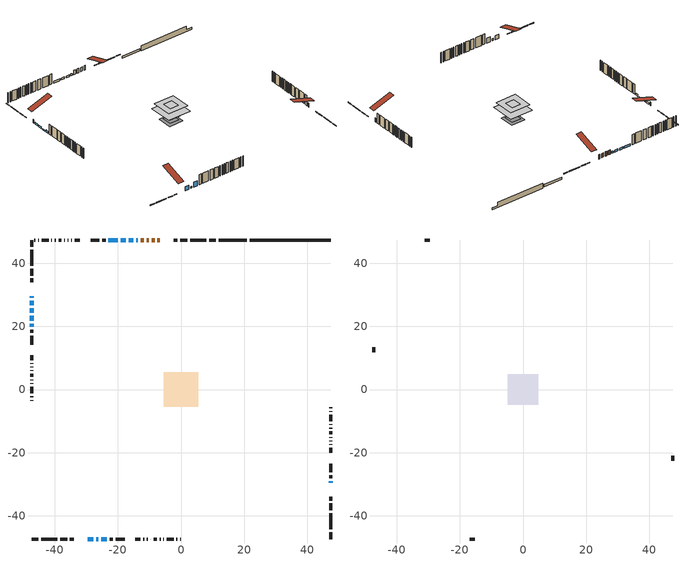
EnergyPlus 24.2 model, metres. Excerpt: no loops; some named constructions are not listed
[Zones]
conditioned space
 floor outside (Floor1 construction): -0.79,-0.79 -0.79,0.79 0.79,0.79 0.79,-0.79 z1.41
 floor outside (Floor2 construction): -0.42,-0.42 -0.42,0.42 0.42,0.42 0.42,-0.42 z1.41
 floor outside (Floor4 construction): -2.72,-2.72 -2.72,2.72 2.72,2.72 2.72,-2.72 z1.41
 floor adiabatic (Floor7 construction): -2.21,-2.21 -2.21,2.21 2.21,2.21 2.21,-2.21 z1.41
 floor adiabatic (AdiabaticFloorConstruction): -5.54,-5.54 -5.54,5.54 5.54,5.54 5.54,-5.54 z3.85
 floor foundation (Slab1 construction): -3.42,-3.42 -3.42,3.42 3.42,3.42 3.42,-3.42 z-1.03
 floor foundation (Slab2 construction): -2.21,-2.21 -2.21,2.21 2.21,2.21 2.21,-2.21 z-0.65
 wall outside (RimJoist1 construction): 11.07,47.36 8.98,47.36 / -47.36,-47.36 -45.27,-47.36 / -47.36,47.36 -47.36,45.27 / 47.36,-47.36 47.36,-45.27 z1.41:1.71
 wall outside (RimJoist2 construction): 8.05,47.36 2.9,47.36 / -44.35,-47.36 -39.19,-47.36 / -47.36,44.35 -47.36,39.19 / 47.36,-44.35 47.36,-39.19 z1.41:1.71
 wall outside (RimJoist3 construction): 1.97,47.36 -0.2,47.36 / -38.26,-47.36 -36.1,-47.36 / -47.36,38.26 -47.36,36.1 / 47.36,-38.26 47.36,-36.1 z1.41:1.71
 wall outside (RimJoist4 construction): -1.13,47.36 -2.25,47.36 / -35.17,-47.36 -34.05,-47.36 / -47.36,35.17 -47.36,34.05 / 47.36,-35.17 47.36,-34.05 z1.41:1.71
 wall outside (AdiabaticWallConstruction 1): -6.77,47.36 -7.45,47.36 / -8.37,47.36 -9.29,47.36 / -10.21,47.36 -10.89,47.36 / -11.82,47.36 -12.73,47.36 z1.41:3.44
 wall outside (AdiabaticWallConstruction): -13.66,47.36 -14.19,47.36 / -15.12,47.36 -16.62,47.36 / -47.36,28.19 -47.36,26.69 / -47.36,25.77 -47.36,24.26 / -17.55,47.36 -19.05,47.36 / -26.8,-47.36 -26.26,-47.36 / -19.98,47.36 -22.98,47.36 z1.41:2.3; -29.53,-47.36 -27.72,-47.36 z1.41:3.26; -47.36,29.53 -47.36,29.12 / 47.36,-29.53 47.36,-29.12 z1.41:3.22; -25.33,-47.36 -23.5,-47.36 z1.41:3.72; -47.36,23.34 -47.36,21.84 z1.41:1.82; -47.36,20.91 -47.36,19.89 z1.41:2.45
 wall outside (Wall10 construction): -23.91,47.36 -24.92,47.36 / -22.57,-47.36 -21.56,-47.36 / -47.36,18.96 -47.36,17.95 / 47.36,-28.19 47.36,-27.18 z1.41:6.29
 wall outside (Wall11 construction): -25.85,47.36 -28.63,47.36 / -20.63,-47.36 -17.85,-47.36 / -47.36,17.02 -47.36,14.24 / 47.36,-26.25 47.36,-23.47 z1.41:6.29
 wall outside (Wall14 construction): -32.05,47.36 -33.64,47.36 / -14.43,-47.36 -12.85,-47.36 / -47.36,10.82 -47.36,9.24 / 47.36,-20.05 47.36,-18.47 z1.41:6.29
 wall outside (Wall1 construction): -34.56,47.36 -34.77,47.36 / -11.92,-47.36 -11.71,-47.36 / -47.36,8.31 -47.36,8.1 / 47.36,-17.54 47.36,-17.33 z1.41:6.29
 wall outside (Wall2 construction): -35.7,47.36 -35.9,47.36 / -10.78,-47.36 -10.58,-47.36 / -47.36,7.17 -47.36,6.97 / 47.36,-16.4 47.36,-16.2 z1.41:6.29
 wall outside (Wall3 construction): -36.83,47.36 -36.96,47.36 / -9.65,-47.36 -9.52,-47.36 / -47.36,6.04 -47.36,5.91 / 47.36,-15.27 47.36,-15.14 z1.41:6.29
 wall outside (Wall4 construction): -37.89,47.36 -38.8,47.36 / -8.59,-47.36 -7.68,-47.36 / -47.36,4.98 -47.36,4.07 / 47.36,-14.21 47.36,-13.3 z1.41:6.29
 wall outside (Wall5 construction): -39.73,47.36 -39.99,47.36 / -6.76,-47.36 -6.49,-47.36 / -47.36,3.14 -47.36,2.88 / 47.36,-12.37 47.36,-12.11 z1.41:6.29
 wall outside (Wall6 construction): -40.92,47.36 -41.04,47.36 / -5.56,-47.36 -5.44,-47.36 / -47.36,1.95 -47.36,1.83 / 47.36,-11.18 47.36,-11.06 z1.41:6.29
 wall outside (Wall7 construction): -41.97,47.36 -44.11,47.36 / -4.51,-47.36 -2.37,-47.36 / -47.36,0.9 -47.36,-1.24 / 47.36,-10.13 47.36,-7.99 z1.41:6.29
 wall outside (Wall8 construction): -45.04,47.36 -45.27,47.36 / -1.44,-47.36 -1.21,-47.36 / -47.36,-2.17 -47.36,-2.4 / 47.36,-7.06 47.36,-6.83 z1.41:6.29
 wall outside (Wall9 construction): -46.2,47.36 -46.44,47.36 / -0.28,-47.36 -0.05,-47.36 / -47.36,-3.33 -47.36,-3.56 / 47.36,-5.9 47.36,-5.67 z1.41:6.29
 wall foundation (FoundationWall1 construction): 21.76,47.36,-1.03 21.76,47.36,1.41 44.8,47.36,1.41 44.8,47.36,-0.15 47.36,47.36,-0.15 47.36,47.36,-1.03
 wall foundation (FoundationWall2 construction): 20.84,47.36 12,47.36 z-0.65:0.35
 window (WindowConstruction 8): -13.66,47.36 -14.19,47.36 z1.41:2.3
 window (WindowConstruction 6): -29.53,-47.36 -27.72,-47.36 z1.41:3.26
 window (WindowConstruction 7): -47.36,29.53 -47.36,29.12 z1.41:3.21
 window (WindowConstruction 10): -15.12,47.36 -16.62,47.36 z1.41:2.3
 window (WindowConstruction 11): -47.36,28.19 -47.36,26.69 z1.41:2.3
 window (WindowConstruction 12): -47.36,25.76 -47.36,24.26 z1.41:2.3
 window (WindowConstruction): -17.55,47.36 -19.05,47.36 z1.41:2.3
 window (WindowConstruction 9): -26.79,-47.36 -26.26,-47.36 z1.41:2.3
 window (WindowConstruction 1): -25.33,-47.36 -23.5,-47.36 z1.41:3.72
 window (WindowConstruction 2): -47.36,23.34 -47.36,21.84 z1.41:1.82
 window (WindowConstruction 3): -47.36,20.91 -47.36,19.89 z1.41:2.45
 window (WindowConstruction 4): 47.36,-29.53 47.36,-29.12 z1.41:3.21
 window (WindowConstruction 5): -19.98,47.36 -22.98,47.36 z1.41:2.3
 door (Door): -6.77,47.36 -7.45,47.36 z1.41:3.44
 door (Door 1): -8.37,47.36 -9.28,47.36 z1.41:3.44
 door (Door 2): -10.21,47.36 -10.89,47.36 z1.41:3.44
 door (Door 3): -11.82,47.36 -12.73,47.36 z1.41:3.44
 ceiling adiabatic (AdiabaticFloorConstruction): 5.54,-5.54 5.54,5.54 -5.54,5.54 -5.54,-5.54 z3.85
attic - vented
 floor to conditioned space (Floor5 construction Reversed): -2.07,-2.07 -2.07,2.07 2.07,2.07 2.07,-2.07 z6.29
 floor to conditioned space (Floor6 construction Reversed): -4.79,-4.79 -4.79,4.79 4.79,4.79 4.79,-4.79 z6.29
 wall outside (Wall12 construction): -29.56,47.36 -31.12,47.36 / -16.92,-47.36 -15.36,-47.36 / -47.36,13.31 -47.36,11.75 / 47.36,-22.54 47.36,-20.98 z1.41:6.29
 roof outside (Roof1 construction): -5.84,47.36,6.29 -5.84,37.26,9.66 -3.18,37.26,9.66 -3.18,47.36,6.29; -30.46,-47.36,6.29 -30.46,-37.26,9.66 -33.12,-37.26,9.66 -33.12,-47.36,6.29; -47.36,30.46,6.29 -37.26,30.46,9.66 -37.26,33.12,9.66 -47.36,33.12,6.29; 47.36,-30.46,6.29 37.26,-30.46,9.66 37.26,-33.12,9.66 47.36,-33.12,6.29
[Schedule:Day:Interval]
mech vent bath fan 1 schedule day: No, 07:00, 0, 08:00, 1, 09:00, 0.2, 24:00, 0
mech vent bath fan 1 schedule default day; mech vent range fan 0 schedule default day; misc plug loads schedule default day; general water use schedule default day; clothes dryer exhaust 0 schedule default day; cooling season schedule day; cooling season schedule day 2; cooling season schedule default day; exterior lighting schedule default day; natural vent schedule default day: No, 24:00, 0
mech vent range fan 0 schedule day: No, 18:00, 0, 19:00, 1, 20:00, 0.2, 24:00, 0
misc plug loads schedule day: No, 06:00, 0.705882, 07:00, 0.745098, 08:00, 0.803922, 15:00, 0.823529, 16:00, 0.862745, 17:00, 0.921569, 18:00, 0.980392, 19:00, 1, 20:00, 0.980392, 21:00, 0.941176, 22:00, 0.862745, 23:00, 0.784314, 24:00, 0.72549
general water use schedule day: No, 01:00, 0.315068, 03:00, 0.287671, 04:00, 0.342466, 05:00, 0.369863, 06:00, 0.520548, 07:00, 0.60274, 08:00, 0.534247, 10:00, 0.506849, 11:00, 0.465753, 14:00, 0.479452, 15:00, 0.534247, 16:00, 0.589041, 17:00, 0.69863, 18:00, 0.876712, 19:00, 0.890411, 20:00, 0.986301, 21:00, 1, 22:00, 0.863014, 23:00, 0.616438, 24:00, 0.465753
clothes dryer exhaust 0 schedule day: No, 01:00, 0.123457, 02:00, 0.0740741, 03:00, 0.0493827, 04:00, 0.0246914, 05:00, 0.0493827, 06:00, 0.0740741, 07:00, 0.197531, 08:00, 0.395062, 09:00, 0.592593, 10:00, 0.839506, 11:00, 0.962963, 12:00, 1, 13:00, 0.91358, 14:00, 0.82716, 15:00, 0.716049, 16:00, 0.753086, 17:00, 0.679012, 18:00, 0.666667, 20:00, 0.62963, 21:00, 0.641975, 22:00, 0.666667, 23:00, 0.54321, 24:00, 0.296296
cooling season schedule day 1: No, 24:00, 1
exterior lighting schedule day: No, 01:00, 0.566667, 03:00, 0.524167, 05:00, 0.495833, 06:00, 0.5525, 07:00, 0.623333, 08:00, 0.580833, 09:00, 0.439167, 10:00, 0.354167, 12:00, 0.34, 13:00, 0.354167, 14:00, 0.396667, 15:00, 0.425, 16:00, 0.495833, 17:00, 0.623333, 18:00, 0.793333, 19:00, 0.906667, 20:00, 0.963333, 21:00, 0.991667, 22:00, 0.920833, 23:00, 0.793333, 24:00, 0.665833
exterior lighting schedule day 1: No, 01:00, 0.528571, 03:00, 0.488929, 05:00, 0.4625, 06:00, 0.515357, 07:00, 0.581429, 08:00, 0.541786, 09:00, 0.409643, 10:00, 0.330357, 12:00, 0.317143, 13:00, 0.330357, 14:00, 0.37, 15:00, 0.396429, 16:00, 0.4625, 17:00, 0.581429, 18:00, 0.74, 19:00, 0.845714, 20:00, 0.898571, 21:00, 0.925, 22:00, 0.858929, 23:00, 0.74, 24:00, 0.621071
exterior lighting schedule day 10: No, 01:00, 0.552381, 03:00, 0.510952, 05:00, 0.483333, 06:00, 0.538571, 07:00, 0.607619, 08:00, 0.56619, 09:00, 0.428095, 10:00, 0.345238, 12:00, 0.331429, 13:00, 0.345238, 14:00, 0.386667, 15:00, 0.414286, 16:00, 0.483333, 17:00, 0.607619, 18:00, 0.773333, 19:00, 0.88381, 20:00, 0.939048, 21:00, 0.966667, 22:00, 0.897619, 23:00, 0.773333, 24:00, 0.649048
exterior lighting schedule day 11: No, 01:00, 0.571429, 03:00, 0.528571, 05:00, 0.5, 06:00, 0.557143, 07:00, 0.628571, 08:00, 0.585714, 09:00, 0.442857, 10:00, 0.357143, 12:00, 0.342857, 13:00, 0.357143, 14:00, 0.4, 15:00, 0.428571, 16:00, 0.5, 17:00, 0.628571, 18:00, 0.8, 19:00, 0.914286, 20:00, 0.971429, 21:00, 1, 22:00, 0.928571, 23:00, 0.8, 24:00, 0.671429
exterior lighting schedule day 2: No, 01:00, 0.485714, 03:00, 0.449286, 05:00, 0.425, 06:00, 0.473571, 07:00, 0.534286, 08:00, 0.497857, 09:00, 0.376429, 10:00, 0.303571, 12:00, 0.291429, 13:00, 0.303571, 14:00, 0.34, 15:00, 0.364286, 16:00, 0.425, 17:00, 0.534286, 18:00, 0.68, 19:00, 0.777143, 20:00, 0.825714, 21:00, 0.85, 22:00, 0.789286, 23:00, 0.68, 24:00, 0.570714
exterior lighting schedule day 3: No, 01:00, 0.442857, 03:00, 0.409643, 05:00, 0.3875, 06:00, 0.431786, 07:00, 0.487143, 08:00, 0.453929, 09:00, 0.343214, 10:00, 0.276786, 12:00, 0.265714, 13:00, 0.276786, 14:00, 0.31, 15:00, 0.332143, 16:00, 0.3875, 17:00, 0.487143, 18:00, 0.62, 19:00, 0.708571, 20:00, 0.752857, 21:00, 0.775, 22:00, 0.719643, 23:00, 0.62, 24:00, 0.520357
exterior lighting schedule day 4: No, 01:00, 0.4, 03:00, 0.37, 05:00, 0.35, 06:00, 0.39, 07:00, 0.44, 08:00, 0.41, 09:00, 0.31, 10:00, 0.25, 12:00, 0.24, 13:00, 0.25, 14:00, 0.28, 15:00, 0.3, 16:00, 0.35, 17:00, 0.44, 18:00, 0.56, 19:00, 0.64, 20:00, 0.68, 21:00, 0.7, 22:00, 0.65, 23:00, 0.56, 24:00, 0.47
exterior lighting schedule day 5: No, 01:00, 0.380952, 03:00, 0.352381, 05:00, 0.333333, 06:00, 0.371429, 07:00, 0.419048, 08:00, 0.390476, 09:00, 0.295238, 10:00, 0.238095, 12:00, 0.228571, 13:00, 0.238095, 14:00, 0.266667, 15:00, 0.285714, 16:00, 0.333333, 17:00, 0.419048, 18:00, 0.533333, 19:00, 0.609524, 20:00, 0.647619, 21:00, 0.666667, 22:00, 0.619048, 23:00, 0.533333, 24:00, 0.447619
exterior lighting schedule day 6: No, 01:00, 0.390476, 03:00, 0.36119, 05:00, 0.341667, 06:00, 0.380714, 07:00, 0.429524, 08:00, 0.400238, 09:00, 0.302619, 10:00, 0.244048, 12:00, 0.234286, 13:00, 0.244048, 14:00, 0.273333, 15:00, 0.292857, 16:00, 0.341667, 17:00, 0.429524, 18:00, 0.546667, 19:00, 0.624762, 20:00, 0.66381, 21:00, 0.683333, 22:00, 0.634524, 23:00, 0.546667, 24:00, 0.45881
exterior lighting schedule day 7: No, 01:00, 0.419048, 03:00, 0.387619, 05:00, 0.366667, 06:00, 0.408571, 07:00, 0.460952, 08:00, 0.429524, 09:00, 0.324762, 10:00, 0.261905, 12:00, 0.251429, 13:00, 0.261905, 14:00, 0.293333, 15:00, 0.314286, 16:00, 0.366667, 17:00, 0.460952, 18:00, 0.586667, 19:00, 0.670476, 20:00, 0.712381, 21:00, 0.733333, 22:00, 0.680952, 23:00, 0.586667, 24:00, 0.492381
exterior lighting schedule day 8: No, 01:00, 0.466667, 03:00, 0.431667, 05:00, 0.408333, 06:00, 0.455, 07:00, 0.513333, 08:00, 0.478333, 09:00, 0.361667, 10:00, 0.291667, 12:00, 0.28, 13:00, 0.291667, 14:00, 0.326667, 15:00, 0.35, 16:00, 0.408333, 17:00, 0.513333, 18:00, 0.653333, 19:00, 0.746667, 20:00, 0.793333, 21:00, 0.816667, 22:00, 0.758333, 23:00, 0.653333, 24:00, 0.548333
exterior lighting schedule day 9: No, 01:00, 0.509524, 03:00, 0.47131, 05:00, 0.445833, 06:00, 0.496786, 07:00, 0.560476, 08:00, 0.522262, 09:00, 0.394881, 10:00, 0.318452, 12:00, 0.305714, 13:00, 0.318452, 14:00, 0.356667, 15:00, 0.382143, 16:00, 0.445833, 17:00, 0.560476, 18:00, 0.713333, 19:00, 0.815238, 20:00, 0.86619, 21:00, 0.891667, 22:00, 0.827976, 23:00, 0.713333, 24:00, 0.59869
[Schedule:Week:Daily]
mech vent bath fan 1 schedule Week Rule - Jan1-Dec31: mech vent bath fan 1 schedule day, mech vent bath fan 1 schedule day, mech vent bath fan 1 schedule day, mech vent bath fan 1 schedule day, mech vent bath fan 1 schedule day, mech vent bath fan 1 schedule day, mech vent bath fan 1 schedule day, mech vent bath fan 1 schedule default day, mech vent bath fan 1 schedule default day, mech vent bath fan 1 schedule default day, mech vent bath fan 1 schedule default day, mech vent bath fan 1 schedule default day
mech vent range fan 0 schedule Week Rule - Jan1-Dec31: mech vent range fan 0 schedule day, mech vent range fan 0 schedule day, mech vent range fan 0 schedule day, mech vent range fan 0 schedule day, mech vent range fan 0 schedule day, mech vent range fan 0 schedule day, mech vent range fan 0 schedule day, mech vent range fan 0 schedule default day, mech vent range fan 0 schedule default day, mech vent range fan 0 schedule default day, mech vent range fan 0 schedule default day, mech vent range fan 0 schedule default day
misc plug loads schedule Week Rule - Jan1-Dec31: misc plug loads schedule day, misc plug loads schedule day, misc plug loads schedule day, misc plug loads schedule day, misc plug loads schedule day, misc plug loads schedule day, misc plug loads schedule day, misc plug loads schedule default day, misc plug loads schedule default day, misc plug loads schedule default day, misc plug loads schedule default day, misc plug loads schedule default day
general water use schedule Week Rule - Jan1-Dec31: general water use schedule day, general water use schedule day, general water use schedule day, general water use schedule day, general water use schedule day, general water use schedule day, general water use schedule day, general water use schedule default day, general water use schedule default day, general water use schedule default day, general water use schedule default day, general water use schedule default day
clothes dryer exhaust 0 schedule Week Rule - Jan1-Dec31: clothes dryer exhaust 0 schedule day, clothes dryer exhaust 0 schedule day, clothes dryer exhaust 0 schedule day, clothes dryer exhaust 0 schedule day, clothes dryer exhaust 0 schedule day, clothes dryer exhaust 0 schedule day, clothes dryer exhaust 0 schedule day, clothes dryer exhaust 0 schedule default day, clothes dryer exhaust 0 schedule default day, clothes dryer exhaust 0 schedule default day, clothes dryer exhaust 0 schedule default day, clothes dryer exhaust 0 schedule default day
cooling season schedule Week Rule - Jan1-May26: cooling season schedule day, cooling season schedule day, cooling season schedule day, cooling season schedule day, cooling season schedule day, cooling season schedule day, cooling season schedule day, cooling season schedule default day, cooling season schedule default day, cooling season schedule default day, cooling season schedule default day, cooling season schedule default day
cooling season schedule Week Rule - May27-Jun2: cooling season schedule day, cooling season schedule day, cooling season schedule day, cooling season schedule day, cooling season schedule day, cooling season schedule day 1, cooling season schedule day 1, cooling season schedule default day, cooling season schedule default day, cooling season schedule default day, cooling season schedule default day, cooling season schedule default day
cooling season schedule Week Rule - Jun3-Aug25: cooling season schedule day 1, cooling season schedule day 1, cooling season schedule day 1, cooling season schedule day 1, cooling season schedule day 1, cooling season schedule day 1, cooling season schedule day 1, cooling season schedule default day, cooling season schedule default day, cooling season schedule default day, cooling season schedule default day, cooling season schedule default day
cooling season schedule Week Rule - Aug26-Sep1: cooling season schedule day 1, cooling season schedule day 1, cooling season schedule day 1, cooling season schedule day 1, cooling season schedule day 1, cooling season schedule day 1, cooling season schedule day 2, cooling season schedule default day, cooling season schedule default day, cooling season schedule default day, cooling season schedule default day, cooling season schedule default day
cooling season schedule Week Rule - Sep2-Dec31: cooling season schedule day 2, cooling season schedule day 2, cooling season schedule day 2, cooling season schedule day 2, cooling season schedule day 2, cooling season schedule day 2, cooling season schedule day 2, cooling season schedule default day, cooling season schedule default day, cooling season schedule default day, cooling season schedule default day, cooling season schedule default day
exterior lighting schedule Week Rule - Jan1-Jan27: exterior lighting schedule day, exterior lighting schedule day, exterior lighting schedule day, exterior lighting schedule day, exterior lighting schedule day, exterior lighting schedule day, exterior lighting schedule day, exterior lighting schedule default day, exterior lighting schedule default day, exterior lighting schedule default day, exterior lighting schedule default day, exterior lighting schedule default day
exterior lighting schedule Week Rule - Jan28-Feb3: exterior lighting schedule day, exterior lighting schedule day, exterior lighting schedule day, exterior lighting schedule day, exterior lighting schedule day 1, exterior lighting schedule day 1, exterior lighting schedule day 1, exterior lighting schedule default day, exterior lighting schedule default day, exterior lighting schedule default day, exterior lighting schedule default day, exterior lighting schedule default day
exterior lighting schedule Week Rule - Feb4-Feb24: exterior lighting schedule day 1, exterior lighting schedule day 1, exterior lighting schedule day 1, exterior lighting schedule day 1, exterior lighting schedule day 1, exterior lighting schedule day 1, exterior lighting schedule day 1, exterior lighting schedule default day, exterior lighting schedule default day, exterior lighting schedule default day, exterior lighting schedule default day, exterior lighting schedule default day
exterior lighting schedule Week Rule - Feb25-Mar3: exterior lighting schedule day 1, exterior lighting schedule day 1, exterior lighting schedule day 1, exterior lighting schedule day 1, exterior lighting schedule day 2, exterior lighting schedule day 2, exterior lighting schedule day 2, exterior lighting schedule default day, exterior lighting schedule default day, exterior lighting schedule default day, exterior lighting schedule default day, exterior lighting schedule default day
exterior lighting schedule Week Rule - Mar4-Mar31: exterior lighting schedule day 2, exterior lighting schedule day 2, exterior lighting schedule day 2, exterior lighting schedule day 2, exterior lighting schedule day 2, exterior lighting schedule day 2, exterior lighting schedule day 2, exterior lighting schedule default day, exterior lighting schedule default day, exterior lighting schedule default day, exterior lighting schedule default day, exterior lighting schedule default day
exterior lighting schedule Week Rule - Apr1-Apr28: exterior lighting schedule day 3, exterior lighting schedule day 3, exterior lighting schedule day 3, exterior lighting schedule day 3, exterior lighting schedule day 3, exterior lighting schedule day 3, exterior lighting schedule day 3, exterior lighting schedule default day, exterior lighting schedule default day, exterior lighting schedule default day, exterior lighting schedule default day, exterior lighting schedule default day
exterior lighting schedule Week Rule - Apr29-May5: exterior lighting schedule day 3, exterior lighting schedule day 3, exterior lighting schedule day 4, exterior lighting schedule day 4, exterior lighting schedule day 4, exterior lighting schedule day 4, exterior lighting schedule day 4, exterior lighting schedule default day, exterior lighting schedule default day, exterior lighting schedule default day, exterior lighting schedule default day, exterior lighting schedule default day
exterior lighting schedule Week Rule - May6-May26: exterior lighting schedule day 4, exterior lighting schedule day 4, exterior lighting schedule day 4, exterior lighting schedule day 4, exterior lighting schedule day 4, exterior lighting schedule day 4, exterior lighting schedule day 4, exterior lighting schedule default day, exterior lighting schedule default day, exterior lighting schedule default day, exterior lighting schedule default day, exterior lighting schedule default day
exterior lighting schedule Week Rule - May27-Jun2: exterior lighting schedule day 4, exterior lighting schedule day 4, exterior lighting schedule day 4, exterior lighting schedule day 4, exterior lighting schedule day 4, exterior lighting schedule day 5, exterior lighting schedule day 5, exterior lighting schedule default day, exterior lighting schedule default day, exterior lighting schedule default day, exterior lighting schedule default day, exterior lighting schedule default day
exterior lighting schedule Week Rule - Jun3-Jun30: exterior lighting schedule day 5, exterior lighting schedule day 5, exterior lighting schedule day 5, exterior lighting schedule day 5, exterior lighting schedule day 5, exterior lighting schedule day 5, exterior lighting schedule day 5, exterior lighting schedule default day, exterior lighting schedule default day, exterior lighting schedule default day, exterior lighting schedule default day, exterior lighting schedule default day
exterior lighting schedule Week Rule - Jul1-Jul28: exterior lighting schedule day 6, exterior lighting schedule day 6, exterior lighting schedule day 6, exterior lighting schedule day 6, exterior lighting schedule day 6, exterior lighting schedule day 6, exterior lighting schedule day 6, exterior lighting schedule default day, exterior lighting schedule default day, exterior lighting schedule default day, exterior lighting schedule default day, exterior lighting schedule default day
exterior lighting schedule Week Rule - Jul29-Aug4: exterior lighting schedule day 6, exterior lighting schedule day 6, exterior lighting schedule day 6, exterior lighting schedule day 7, exterior lighting schedule day 7, exterior lighting schedule day 7, exterior lighting schedule day 7, exterior lighting schedule default day, exterior lighting schedule default day, exterior lighting schedule default day, exterior lighting schedule default day, exterior lighting schedule default day
exterior lighting schedule Week Rule - Aug5-Aug25: exterior lighting schedule day 7, exterior lighting schedule day 7, exterior lighting schedule day 7, exterior lighting schedule day 7, exterior lighting schedule day 7, exterior lighting schedule day 7, exterior lighting schedule day 7, exterior lighting schedule default day, exterior lighting schedule default day, exterior lighting schedule default day, exterior lighting schedule default day, exterior lighting schedule default day
exterior lighting schedule Week Rule - Aug26-Sep1: exterior lighting schedule day 7, exterior lighting schedule day 7, exterior lighting schedule day 7, exterior lighting schedule day 7, exterior lighting schedule day 7, exterior lighting schedule day 7, exterior lighting schedule day 8, exterior lighting schedule default day, exterior lighting schedule default day, exterior lighting schedule default day, exterior lighting schedule default day, exterior lighting schedule default day
exterior lighting schedule Week Rule - Sep2-Sep29: exterior lighting schedule day 8, exterior lighting schedule day 8, exterior lighting schedule day 8, exterior lighting schedule day 8, exterior lighting schedule day 8, exterior lighting schedule day 8, exterior lighting schedule day 8, exterior lighting schedule default day, exterior lighting schedule default day, exterior lighting schedule default day, exterior lighting schedule default day, exterior lighting schedule default day
exterior lighting schedule Week Rule - Sep30-Oct6: exterior lighting schedule day 8, exterior lighting schedule day 9, exterior lighting schedule day 9, exterior lighting schedule day 9, exterior lighting schedule day 9, exterior lighting schedule day 9, exterior lighting schedule day 9, exterior lighting schedule default day, exterior lighting schedule default day, exterior lighting schedule default day, exterior lighting schedule default day, exterior lighting schedule default day
exterior lighting schedule Week Rule - Oct7-Oct27: exterior lighting schedule day 9, exterior lighting schedule day 9, exterior lighting schedule day 9, exterior lighting schedule day 9, exterior lighting schedule day 9, exterior lighting schedule day 9, exterior lighting schedule day 9, exterior lighting schedule default day, exterior lighting schedule default day, exterior lighting schedule default day, exterior lighting schedule default day, exterior lighting schedule default day
exterior lighting schedule Week Rule - Oct28-Nov3: exterior lighting schedule day 9, exterior lighting schedule day 9, exterior lighting schedule day 9, exterior lighting schedule day 9, exterior lighting schedule day 10, exterior lighting schedule day 10, exterior lighting schedule day 10, exterior lighting schedule default day, exterior lighting schedule default day, exterior lighting schedule default day, exterior lighting schedule default day, exterior lighting schedule default day
exterior lighting schedule Week Rule - Nov4-Nov24: exterior lighting schedule day 10, exterior lighting schedule day 10, exterior lighting schedule day 10, exterior lighting schedule day 10, exterior lighting schedule day 10, exterior lighting schedule day 10, exterior lighting schedule day 10, exterior lighting schedule default day, exterior lighting schedule default day, exterior lighting schedule default day, exterior lighting schedule default day, exterior lighting schedule default day
exterior lighting schedule Week Rule - Nov25-Dec1: exterior lighting schedule day 10, exterior lighting schedule day 10, exterior lighting schedule day 10, exterior lighting schedule day 10, exterior lighting schedule day 10, exterior lighting schedule day 10, exterior lighting schedule day 11, exterior lighting schedule default day, exterior lighting schedule default day, exterior lighting schedule default day, exterior lighting schedule default day, exterior lighting schedule default day
exterior lighting schedule Week Rule - Dec2-Dec31: exterior lighting schedule day 11, exterior lighting schedule day 11, exterior lighting schedule day 11, exterior lighting schedule day 11, exterior lighting schedule day 11, exterior lighting schedule day 11, exterior lighting schedule day 11, exterior lighting schedule default day, exterior lighting schedule default day, exterior lighting schedule default day, exterior lighting schedule default day, exterior lighting schedule default day
natural vent schedule Week Rule - Jan1-Dec31: natural vent schedule default day, natural vent schedule default day, natural vent schedule default day, natural vent schedule default day, natural vent schedule default day, natural vent schedule default day, natural vent schedule default day, natural vent schedule default day, natural vent schedule default day, natural vent schedule default day, natural vent schedule default day, natural vent schedule default day
[Schedule:Year]
clothes dryer exhaust 0 schedule: clothes dryer exhaust 0 schedule Week Rule - Jan1-Dec31, 1, 1, 12, 31
cooling season schedule: cooling season schedule Week Rule - Jan1-May26, 1, 1, 5, 26, cooling season schedule Week Rule - May27-Jun2, 5, 27, 6, 2, cooling season schedule Week Rule - Jun3-Aug25, 6, 3, 8, 25, cooling season schedule Week Rule - Aug26-Sep1, 8, 26, 9, 1, cooling season schedule Week Rule - Sep2-Dec31, 9, 2, 12, 31
natural vent schedule: natural vent schedule Week Rule - Jan1-Dec31, 1, 1, 12, 31
